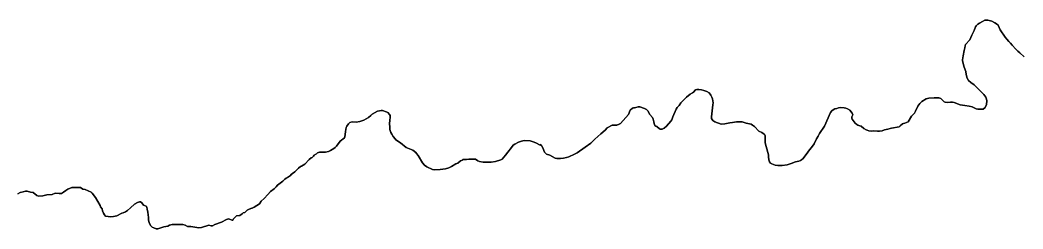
# Model space of a CAD drawing. Header units: inches. Extents: x 141448 to 685535, y 3466439 to 4099221.
# Drawn here: x 563096 to 575742, y 3699032 to 3701672 of the extents above; entities that cross this region are included whole.
import ezdxf

# ---------------------------------------------------------------- set-up
doc = ezdxf.new("R2010")
doc.units = ezdxf.units.IN
doc.header["$MEASUREMENT"] = 0
doc.layers.add('az_county', color=7, linetype='Continuous')

msp = doc.modelspace()

# ---------------------------------------------------------------- linework, layer by layer
at = {"layer": 'az_county'}
for points in [[(575758.4375, 3701207.5), (575701.6875, 3701256.25), (575678.8125, 3701278.25), (575654.1875, 3701302.5), (575605.4375, 3701354.25), (575587.125, 3701378.25), (575563.9375, 3701401.5), (575540.6875, 3701429.75), (575516.3125, 3701455.25), (575456.6875, 3701549), (575429.625, 3701605), (575407.8125, 3701625.25), (575388.9375, 3701635.5), (575351.625, 3701656.25), (575300.625, 3701672), (575260.3125, 3701671), (575230.8125, 3701655), (575196.3125, 3701633.75), (575172.125, 3701618.75), (575153.125, 3701599.75), (575144.8125, 3701585.75), (575128.9375, 3701539.5), (575097.4375, 3701482.5), (575073.4375, 3701422.75), (575018.3125, 3701360.75), (575013.6875, 3701346), (575010.125, 3701321), (574999.3125, 3701288.25), (574990.125, 3701221), (574979.8125, 3701168.25), (574980.6875, 3701156.75), (575002.8125, 3701077.75), (575021.9375, 3701020.25), (575026.625, 3700982.75), (575037.4375, 3700937.25), (575056.4375, 3700908.25), (575083.9375, 3700882.25), (575126.1875, 3700852), (575146.6875, 3700834.25), (575249.9375, 3700730), (575274.625, 3700696), (575283.125, 3700673), (575287.3125, 3700649.25), (575282.3125, 3700606.25), (575265.125, 3700566.75), (575240.125, 3700543.75), (575175.3125, 3700545.75), (575150.8125, 3700551.25), (575133.625, 3700557.5), (575100.3125, 3700574.25), (575063.4375, 3700583.25), (575009.6875, 3700591), (574951.4375, 3700602.25), (574876.4375, 3700629.75), (574855.625, 3700634.75), (574828.125, 3700635.75), (574795.8125, 3700631.75), (574760.4375, 3700633.5), (574750.625, 3700638.75), (574706.3125, 3700678.5), (574693.9375, 3700684.25), (574680.625, 3700687), (574623.1875, 3700688.5), (574556.1875, 3700685), (574522.3125, 3700675.75), (574465.3125, 3700641.25), (574440.9375, 3700617.25), (574417.3125, 3700584.5), (574387.8125, 3700520.25), (574373.1875, 3700496.75), (574354.9375, 3700473), (574338.3125, 3700456.75), (574294.3125, 3700385.25), (574254.625, 3700369.25), (574234.4375, 3700366.25), (574224.8125, 3700362.25), (574195.125, 3700333.5), (574182.625, 3700324.5), (574083.3125, 3700305.75), (574067.8125, 3700302.75), (574038.8125, 3700292.25), (573996.9375, 3700285), (573967.4375, 3700274), (573932.1875, 3700269.25), (573907.1875, 3700268.75), (573853.4375, 3700271), (573830.9375, 3700269.75), (573800.4375, 3700274), (573778.3125, 3700280.75), (573764.1875, 3700285.25), (573735.125, 3700300.25), (573700.1875, 3700330), (573686.6875, 3700336.25), (573660.1875, 3700344.75), (573645.4375, 3700352.5), (573625.4375, 3700369.75), (573588.8125, 3700421.25), (573585.625, 3700431.5), (573585.6875, 3700447.25), (573595.4375, 3700473.75), (573592.6875, 3700486), (573586.9375, 3700496.75), (573557.9375, 3700531.5), (573531.3125, 3700549.25), (573508.625, 3700558.25), (573485.9375, 3700562.75), (573438.9375, 3700565.75), (573417.125, 3700562.75), (573394.125, 3700554.75), (573370.4375, 3700549.25), (573349.9375, 3700539), (573332.6875, 3700525.25), (573314.3125, 3700503.25), (573239.9375, 3700331.25), (573175.9375, 3700238.5), (573160.8125, 3700205.75), (573139.8125, 3700171.25), (573108.5, 3700109.25), (573075, 3700062), (573051.25, 3700034), (573028.1875, 3700002.5), (572970, 3699922.75), (572951.5, 3699905.75), (572935.25, 3699897.25), (572914.1875, 3699889.5), (572873.5, 3699880), (572817.375, 3699858.25), (572770.25, 3699843.25), (572706.5, 3699834.25), (572649.75, 3699834.5), (572616.75, 3699839.25), (572574.875, 3699854), (572559.5, 3699862.75), (572544.25, 3699882.5), (572537, 3699906.75), (572533, 3699942.75), (572532.375, 3699970.75), (572524.75, 3699998.5), (572492, 3700119.75), (572492.3125, 3700177.75), (572489.6875, 3700208.25), (572485.6875, 3700222.25), (572478.125, 3700230), (572447.8125, 3700250), (572409.625, 3700269.75), (572355.6875, 3700325.75), (572330.8125, 3700345.75), (572313.4375, 3700357), (572250.9375, 3700370.25), (572202.4375, 3700384.75), (572154.1875, 3700387.75), (572130.4375, 3700387.25), (572079.625, 3700376.25), (572046.125, 3700372.25), (571984.8125, 3700359.75), (571938.625, 3700356.75), (571858.625, 3700386.25), (571830.6875, 3700404), (571816.6875, 3700428), (571813.6875, 3700449.25), (571833.6875, 3700601.25), (571834.3125, 3700626.25), (571829.3125, 3700676.25), (571820.3125, 3700698), (571805.6875, 3700720.75), (571783.625, 3700750.25), (571755.125, 3700769), (571718.8125, 3700781.5), (571689.4375, 3700788.75), (571655.125, 3700794.5), (571628.9375, 3700793.75), (571613.1875, 3700788), (571589.4375, 3700761), (571573.8125, 3700753.25), (571546.3125, 3700735.5), (571500.1875, 3700699), (571452.6875, 3700652.75), (571429.625, 3700625.25), (571407.3125, 3700591.75), (571383.625, 3700566.75), (571369.4375, 3700543.75), (571326.1875, 3700448), (571313.125, 3700410.25), (571302.4375, 3700394.75), (571247.4375, 3700331.75), (571219.4375, 3700306), (571194.1875, 3700292), (571168.625, 3700292.5), (571159.3125, 3700296.75), (571126.1875, 3700327), (571110.9375, 3700331.5), (571101.625, 3700339.25), (571096.4375, 3700347), (571087.625, 3700386.25), (571077.625, 3700419.75), (571069.125, 3700440.25), (571035.1875, 3700479.75), (571010.9375, 3700525.5), (570994.125, 3700540.75), (570968.6875, 3700556), (570909.6875, 3700576), (570890.6875, 3700576.75), (570859.8125, 3700567.5), (570845.3125, 3700563.25), (570829.625, 3700563.5), (570816.8125, 3700559.5), (570791.1875, 3700534.5), (570766.4375, 3700476.5), (570667.4375, 3700366), (570648.8125, 3700355.75), (570619.3125, 3700344), (570562.625, 3700342.5), (570500.125, 3700308), (570474.625, 3700281.75), (570419.125, 3700234.5), (570342.1875, 3700165.25), (570294.6875, 3700117.25), (570223.4375, 3700064.25), (570121.6875, 3699996.25), (570087.875, 3699979.25), (570017.5, 3699944.25), (569988.375, 3699934.75), (569948.375, 3699925.75), (569911.25, 3699923.25), (569863.75, 3699923.75), (569843.5, 3699928.25), (569774.375, 3699964.75), (569735.5, 3699976.75), (569724.375, 3699985.5), (569710.6875, 3700003.5), (569699.1875, 3700023.25), (569690.4375, 3700049.25), (569670.6875, 3700084.75), (569653.3125, 3700099), (569653.4375, 3700090.75), (569598.9375, 3700120.75), (569567.4375, 3700133.25), (569527.4375, 3700145.25), (569451.125, 3700150.25), (569417.125, 3700142), (569379.125, 3700127.25), (569334.125, 3700104.75), (569311.9375, 3700089.25), (569294.625, 3700060.75), (569246.9375, 3700001.25), (569218.5, 3699965.5), (569196.5, 3699938), (569174.6875, 3699913.5), (569157.1875, 3699905.75), (569092.5, 3699885.25), (569037.25, 3699875.75), (568936.6875, 3699874.5), (568890, 3699883.5), (568867.1875, 3699893.75), (568839, 3699914.25), (568811.6875, 3699913.25), (568755.375, 3699916), (568723.875, 3699910.75), (568680.6875, 3699908.75), (568673.5, 3699903), (568651.25, 3699892), (568614.875, 3699864.75), (568592, 3699853.5), (568538.1875, 3699820.75), (568502, 3699804.5), (568459.6875, 3699792.75), (568394.6875, 3699782.75), (568327.6875, 3699781.25), (568297, 3699784.25), (568226.375, 3699818.5), (568197.1875, 3699838.5), (568170.5, 3699869.25), (568117.125, 3699958.75), (568096.125, 3699987.25), (568084.8125, 3699998), (568049.8125, 3700026.25), (567965.6875, 3700063.25), (567891.9375, 3700121.5), (567834.125, 3700157.5), (567825.125, 3700171.75), (567799.8125, 3700198.5), (567782.4375, 3700228), (567770.8125, 3700249), (567758.6875, 3700287.75), (567758.3125, 3700318.75), (567752.6875, 3700365.5), (567759.4375, 3700401.75), (567763.125, 3700442.75), (567761.1875, 3700467.25), (567754.6875, 3700478.5), (567731.3125, 3700505.25), (567710.9375, 3700511.5), (567664.6875, 3700530.25), (567648.8125, 3700530.75), (567627.3125, 3700525.5), (567601.625, 3700519), (567534.9375, 3700481.75), (567519.625, 3700465.75), (567489.1875, 3700440), (567461.6875, 3700422), (567428.625, 3700407.5), (567382.1875, 3700390.25), (567335.625, 3700379.75), (567282.3125, 3700384.25), (567253.9375, 3700376), (567235.4375, 3700361.25), (567216.8125, 3700332.75), (567207.625, 3700314.25), (567198.125, 3700264.25), (567192.9375, 3700192.75), (567185.9375, 3700182.75), (567133.625, 3700139.75), (567085.4375, 3700079), (567067.125, 3700061.25), (567051.625, 3700049.25), (567008.4375, 3700021.75), (566985.625, 3700013), (566947.4375, 3700003.25), (566872.9375, 3700004.25), (566859.125, 3700000), (566846.4375, 3699993.5), (566833.9375, 3699982.25), (566804.625, 3699964.75), (566794.4375, 3699953.25), (566778.6875, 3699935.25), (566768.4375, 3699929.5), (566741.125, 3699908), (566685.625, 3699849.5), (566646.625, 3699827.5), (566632.6875, 3699821.75), (566606.4375, 3699800), (566561, 3699752.25), (566532.375, 3699733.75), (566515.1875, 3699719.25), (566506.25, 3699709), (566467.375, 3699683.5), (566452.875, 3699676.25), (566435.6875, 3699663), (566409.6875, 3699636), (566341.6875, 3699585), (566324, 3699563.25), (566299.1875, 3699539.25), (566254.375, 3699504.75), (566219, 3699467.25), (566175.375, 3699416.25), (566136.75, 3699383.5), (566116.375, 3699351), (566045.6875, 3699308.75), (566023, 3699297.25), (566016.25, 3699293.75), (565984.875, 3699282.25), (565960.875, 3699269.25), (565943.1875, 3699251.75), (565929.375, 3699241.5), (565909.375, 3699235.5), (565895.75, 3699222.25), (565868.875, 3699203), (565825.75, 3699196.25), (565810.875, 3699187.25), (565788.5, 3699159.25), (565779.75, 3699144.75), (565770.1875, 3699143.25), (565724.5, 3699159), (565710.5, 3699158), (565697.75, 3699153.25), (565636.6875, 3699119.75), (565550.875, 3699087.25), (565521, 3699070.25), (565505, 3699071.75), (565476, 3699081.75), (565385.5, 3699049.75), (565351.5, 3699045), (565248.5, 3699062), (565205.1875, 3699064.25), (565177.75, 3699079.25), (565150, 3699089.5), (565110.375, 3699090.75), (565041.375, 3699089.25), (565012.75, 3699088.25), (564980.75, 3699078.75), (564959.6875, 3699069.75), (564910, 3699057.75), (564832, 3699035.25), (564812, 3699032.25), (564780.5, 3699044.75), (564761.875, 3699055.75), (564750.5, 3699066.25), (564741.6875, 3699078.25), (564722.1875, 3699116), (564714, 3699143.25), (564715.375, 3699178.25), (564708.5, 3699245), (564696.375, 3699281.25), (564696.25, 3699305.75), (564691, 3699314.75), (564684.75, 3699320.75), (564651.375, 3699333.75), (564631, 3699363), (564614.875, 3699373.25), (564603.1875, 3699375.5), (564575.375, 3699366.75), (564540.1875, 3699344.25), (564486.5, 3699301.25), (564451.6875, 3699264.75), (564439.1875, 3699255.25), (564424.75, 3699247.75), (564397.6875, 3699234.25), (564377, 3699230), (564317, 3699198.75), (564273.875, 3699190.75), (564240.375, 3699187.25), (564208.6875, 3699188.25), (564174.875, 3699195.25), (564159.875, 3699210), (564148.875, 3699230.25), (564133.75, 3699262.75), (564128.875, 3699284.75), (564110.375, 3699310.25), (564106.25, 3699326.75), (564077.1875, 3699380.25), (564048.875, 3699428), (564006.1875, 3699486), (563991.6875, 3699497.75), (563915.6875, 3699529.75), (563886.8125, 3699536.75), (563856.9375, 3699555.25), (563835.625, 3699558.25), (563806.9375, 3699554.25), (563766.125, 3699556.25), (563750.1875, 3699555), (563696.625, 3699535), (563671.3125, 3699519.75), (563643.4375, 3699495.75), (563619.4375, 3699480.75), (563590.8125, 3699479.25), (563538.8125, 3699483.75), (563501.625, 3699466.75), (563432.6875, 3699462.25), (563381.3125, 3699449.25), (563326.4375, 3699446.75), (563306.125, 3699455.25), (563262.8125, 3699492.5), (563227.3125, 3699498.25), (563186.125, 3699509), (563164.125, 3699509), (563134.4375, 3699499.5), (563096.8125, 3699493), (563069.3125, 3699478)], [(563069.3125, 3699478), (563096.8125, 3699493), (563134.4375, 3699499.5), (563164.125, 3699509), (563186.125, 3699509), (563227.3125, 3699498.25), (563262.8125, 3699492.5), (563306.125, 3699455.25), (563326.4375, 3699446.75), (563381.3125, 3699449.25), (563432.6875, 3699462.25), (563501.625, 3699466.75), (563538.8125, 3699483.75), (563590.8125, 3699479.25), (563619.4375, 3699480.75), (563643.4375, 3699495.75), (563671.3125, 3699519.75), (563696.625, 3699535), (563750.1875, 3699555), (563766.125, 3699556.25), (563806.9375, 3699554.25), (563835.625, 3699558.25), (563856.9375, 3699555.25), (563886.8125, 3699536.75), (563915.6875, 3699529.75), (563991.6875, 3699497.75), (564006.1875, 3699486), (564048.875, 3699428), (564077.1875, 3699380.25), (564106.25, 3699326.75), (564110.375, 3699310.25), (564128.875, 3699284.75), (564133.75, 3699262.75), (564148.875, 3699230.25), (564159.875, 3699210), (564174.875, 3699195.25), (564208.6875, 3699188.25), (564240.375, 3699187.25), (564273.875, 3699190.75), (564317, 3699198.75), (564377, 3699230), (564397.6875, 3699234.25), (564424.75, 3699247.75), (564439.1875, 3699255.25), (564451.6875, 3699264.75), (564486.5, 3699301.25), (564540.1875, 3699344.25), (564575.375, 3699366.75), (564603.1875, 3699375.5), (564614.875, 3699373.25), (564631, 3699363), (564651.375, 3699333.75), (564684.75, 3699320.75), (564691, 3699314.75), (564696.25, 3699305.75), (564696.375, 3699281.25), (564708.5, 3699245), (564715.375, 3699178.25), (564714, 3699143.25), (564722.1875, 3699116), (564741.6875, 3699078.25), (564750.5, 3699066.25), (564761.875, 3699055.75), (564780.5, 3699044.75), (564812, 3699032.25), (564832, 3699035.25), (564910, 3699057.75), (564959.6875, 3699069.75), (564980.75, 3699078.75), (565012.75, 3699088.25), (565041.375, 3699089.25), (565110.375, 3699090.75), (565150, 3699089.5), (565177.75, 3699079.25), (565205.1875, 3699064.25), (565248.5, 3699062), (565351.5, 3699045), (565385.5, 3699049.75), (565476, 3699081.75), (565505, 3699071.75), (565521, 3699070.25), (565550.875, 3699087.25), (565636.6875, 3699119.75), (565697.75, 3699153.25), (565710.5, 3699158), (565724.5, 3699159), (565770.1875, 3699143.25), (565779.75, 3699144.75), (565788.5, 3699159.25), (565810.875, 3699187.25), (565825.75, 3699196.25), (565868.875, 3699203), (565895.75, 3699222.25), (565909.375, 3699235.5), (565929.375, 3699241.5), (565943.1875, 3699251.75), (565960.875, 3699269.25), (565984.875, 3699282.25), (566016.25, 3699293.75), (566023, 3699297.25), (566045.6875, 3699308.75), (566116.375, 3699351), (566136.75, 3699383.5), (566175.375, 3699416.25), (566219, 3699467.25), (566254.375, 3699504.75), (566299.1875, 3699539.25), (566324, 3699563.25), (566341.6875, 3699585), (566409.6875, 3699636), (566435.6875, 3699663), (566452.875, 3699676.25), (566467.375, 3699683.5), (566506.25, 3699709), (566515.1875, 3699719.25), (566532.375, 3699733.75), (566561, 3699752.25), (566606.4375, 3699800), (566632.6875, 3699821.75), (566646.625, 3699827.5), (566685.625, 3699849.5), (566741.125, 3699908), (566768.4375, 3699929.5), (566778.6875, 3699935.25), (566794.4375, 3699953.25), (566804.625, 3699964.75), (566833.9375, 3699982.25), (566846.4375, 3699993.5), (566859.125, 3700000), (566872.9375, 3700004.25), (566947.4375, 3700003.25), (566985.625, 3700013), (567008.4375, 3700021.75), (567051.625, 3700049.25), (567067.125, 3700061.25), (567085.4375, 3700079), (567133.625, 3700139.75), (567185.9375, 3700182.75), (567192.9375, 3700192.75), (567198.125, 3700264.25), (567207.625, 3700314.25), (567216.8125, 3700332.75), (567235.4375, 3700361.25), (567253.9375, 3700376), (567282.3125, 3700384.25), (567335.625, 3700379.75), (567382.1875, 3700390.25), (567428.625, 3700407.5), (567461.6875, 3700422), (567489.1875, 3700440), (567519.625, 3700465.75), (567534.9375, 3700481.75), (567601.625, 3700519), (567627.3125, 3700525.5), (567648.8125, 3700530.75), (567664.6875, 3700530.25), (567710.9375, 3700511.5), (567731.3125, 3700505.25), (567754.6875, 3700478.5), (567761.1875, 3700467.25), (567763.125, 3700442.75), (567759.4375, 3700401.75), (567752.6875, 3700365.5), (567758.3125, 3700318.75), (567758.6875, 3700287.75), (567770.8125, 3700249), (567782.4375, 3700228), (567799.8125, 3700198.5), (567825.125, 3700171.75), (567834.125, 3700157.5), (567891.9375, 3700121.5), (567965.6875, 3700063.25), (568049.8125, 3700026.25), (568084.8125, 3699998), (568096.125, 3699987.25), (568117.125, 3699958.75), (568170.5, 3699869.25), (568197.1875, 3699838.5), (568226.375, 3699818.5), (568297, 3699784.25), (568327.6875, 3699781.25), (568394.6875, 3699782.75), (568459.6875, 3699792.75), (568502, 3699804.5), (568538.1875, 3699820.75), (568592, 3699853.5), (568614.875, 3699864.75), (568651.25, 3699892), (568673.5, 3699903), (568680.6875, 3699908.75), (568723.875, 3699910.75), (568755.375, 3699916), (568811.6875, 3699913.25), (568839, 3699914.25), (568867.1875, 3699893.75), (568890, 3699883.5), (568936.6875, 3699874.5), (569037.25, 3699875.75), (569092.5, 3699885.25), (569157.1875, 3699905.75), (569174.6875, 3699913.5), (569196.5, 3699938), (569218.5, 3699965.5), (569246.9375, 3700001.25), (569294.625, 3700060.75), (569311.9375, 3700089.25), (569334.125, 3700104.75), (569379.125, 3700127.25), (569417.125, 3700142), (569451.125, 3700150.25), (569527.4375, 3700145.25), (569567.4375, 3700133.25), (569598.9375, 3700120.75), (569653.4375, 3700090.75), (569653.3125, 3700099), (569670.6875, 3700084.75), (569690.4375, 3700049.25), (569699.1875, 3700023.25), (569710.6875, 3700003.5), (569724.375, 3699985.5), (569735.5, 3699976.75), (569774.375, 3699964.75), (569843.5, 3699928.25), (569863.75, 3699923.75), (569911.25, 3699923.25), (569948.375, 3699925.75), (569988.375, 3699934.75), (570017.5, 3699944.25), (570087.875, 3699979.25), (570121.6875, 3699996.25), (570223.4375, 3700064.25), (570294.6875, 3700117.25), (570342.1875, 3700165.25), (570419.125, 3700234.5), (570474.625, 3700281.75), (570500.125, 3700308), (570562.625, 3700342.5), (570619.3125, 3700344), (570648.8125, 3700355.75), (570667.4375, 3700366), (570766.4375, 3700476.5), (570791.1875, 3700534.5), (570816.8125, 3700559.5), (570829.625, 3700563.5), (570845.3125, 3700563.25), (570859.8125, 3700567.5), (570890.6875, 3700576.75), (570909.6875, 3700576), (570968.6875, 3700556), (570994.125, 3700540.75), (571010.9375, 3700525.5), (571035.1875, 3700479.75), (571069.125, 3700440.25), (571077.625, 3700419.75), (571087.625, 3700386.25), (571096.4375, 3700347), (571101.625, 3700339.25), (571110.9375, 3700331.5), (571126.1875, 3700327), (571159.3125, 3700296.75), (571168.625, 3700292.5), (571194.1875, 3700292), (571219.4375, 3700306), (571247.4375, 3700331.75), (571302.4375, 3700394.75), (571313.125, 3700410.25), (571326.1875, 3700448), (571369.4375, 3700543.75), (571383.625, 3700566.75), (571407.3125, 3700591.75), (571429.625, 3700625.25), (571452.6875, 3700652.75), (571500.1875, 3700699), (571546.3125, 3700735.5), (571573.8125, 3700753.25), (571589.4375, 3700761), (571613.1875, 3700788), (571628.9375, 3700793.75), (571655.125, 3700794.5), (571689.4375, 3700788.75), (571718.8125, 3700781.5), (571755.125, 3700769), (571783.625, 3700750.25), (571805.6875, 3700720.75), (571820.3125, 3700698), (571829.3125, 3700676.25), (571834.3125, 3700626.25), (571833.6875, 3700601.25), (571813.6875, 3700449.25), (571816.6875, 3700428), (571830.6875, 3700404), (571858.625, 3700386.25), (571938.625, 3700356.75), (571984.8125, 3700359.75), (572046.125, 3700372.25), (572079.625, 3700376.25), (572130.4375, 3700387.25), (572154.1875, 3700387.75), (572202.4375, 3700384.75), (572250.9375, 3700370.25), (572313.4375, 3700357), (572330.8125, 3700345.75), (572355.6875, 3700325.75), (572409.625, 3700269.75), (572447.8125, 3700250), (572478.125, 3700230), (572485.6875, 3700222.25), (572489.6875, 3700208.25), (572492.3125, 3700177.75), (572492, 3700119.75), (572524.75, 3699998.5), (572532.375, 3699970.75), (572533, 3699942.75), (572537, 3699906.75), (572544.25, 3699882.5), (572559.5, 3699862.75), (572574.875, 3699854), (572616.75, 3699839.25), (572649.75, 3699834.5), (572706.5, 3699834.25), (572770.25, 3699843.25), (572817.375, 3699858.25), (572873.5, 3699880), (572914.1875, 3699889.5), (572935.25, 3699897.25), (572951.5, 3699905.75), (572970, 3699922.75), (573028.1875, 3700002.5), (573051.25, 3700034), (573075, 3700062), (573108.5, 3700109.25), (573139.8125, 3700171.25), (573160.8125, 3700205.75), (573175.9375, 3700238.5), (573239.9375, 3700331.25), (573314.3125, 3700503.25), (573332.6875, 3700525.25), (573349.9375, 3700539), (573370.4375, 3700549.25), (573394.125, 3700554.75), (573417.125, 3700562.75), (573438.9375, 3700565.75), (573485.9375, 3700562.75), (573508.625, 3700558.25), (573531.3125, 3700549.25), (573557.9375, 3700531.5), (573586.9375, 3700496.75), (573592.6875, 3700486), (573595.4375, 3700473.75), (573585.6875, 3700447.25), (573585.625, 3700431.5), (573588.8125, 3700421.25), (573625.4375, 3700369.75), (573645.4375, 3700352.5), (573660.1875, 3700344.75), (573686.6875, 3700336.25), (573700.1875, 3700330), (573735.125, 3700300.25), (573764.1875, 3700285.25), (573778.3125, 3700280.75), (573800.4375, 3700274), (573830.9375, 3700269.75), (573853.4375, 3700271), (573907.1875, 3700268.75), (573932.1875, 3700269.25), (573967.4375, 3700274), (573996.9375, 3700285), (574038.8125, 3700292.25), (574067.8125, 3700302.75), (574083.3125, 3700305.75), (574182.625, 3700324.5), (574195.125, 3700333.5), (574224.8125, 3700362.25), (574234.4375, 3700366.25), (574254.625, 3700369.25), (574294.3125, 3700385.25), (574338.3125, 3700456.75), (574354.9375, 3700473), (574373.1875, 3700496.75), (574387.8125, 3700520.25), (574417.3125, 3700584.5), (574440.9375, 3700617.25), (574465.3125, 3700641.25), (574522.3125, 3700675.75), (574556.1875, 3700685), (574623.1875, 3700688.5), (574680.625, 3700687), (574693.9375, 3700684.25), (574706.3125, 3700678.5), (574750.625, 3700638.75), (574760.4375, 3700633.5), (574795.8125, 3700631.75), (574828.125, 3700635.75), (574855.625, 3700634.75), (574876.4375, 3700629.75), (574951.4375, 3700602.25), (575009.6875, 3700591), (575063.4375, 3700583.25), (575100.3125, 3700574.25), (575133.625, 3700557.5), (575150.8125, 3700551.25), (575175.3125, 3700545.75), (575240.125, 3700543.75), (575265.125, 3700566.75), (575282.3125, 3700606.25), (575287.3125, 3700649.25), (575283.125, 3700673), (575274.625, 3700696), (575249.9375, 3700730), (575146.6875, 3700834.25), (575126.1875, 3700852), (575083.9375, 3700882.25), (575056.4375, 3700908.25), (575037.4375, 3700937.25), (575026.625, 3700982.75), (575021.9375, 3701020.25), (575002.8125, 3701077.75), (574980.6875, 3701156.75), (574979.8125, 3701168.25), (574990.125, 3701221), (574999.3125, 3701288.25), (575010.125, 3701321), (575013.6875, 3701346), (575018.3125, 3701360.75), (575073.4375, 3701422.75), (575097.4375, 3701482.5), (575128.9375, 3701539.5), (575144.8125, 3701585.75), (575153.125, 3701599.75), (575172.125, 3701618.75), (575196.3125, 3701633.75), (575230.8125, 3701655), (575260.3125, 3701671), (575300.625, 3701672), (575351.625, 3701656.25), (575388.9375, 3701635.5), (575407.8125, 3701625.25), (575429.625, 3701605), (575456.6875, 3701549), (575516.3125, 3701455.25), (575540.6875, 3701429.75), (575563.9375, 3701401.5), (575587.125, 3701378.25), (575605.4375, 3701354.25), (575654.1875, 3701302.5), (575678.8125, 3701278.25), (575701.6875, 3701256.25), (575758.4375, 3701207.5)]]:
    msp.add_lwpolyline(points, dxfattribs=at)

doc.saveas('drawing.dxf')
